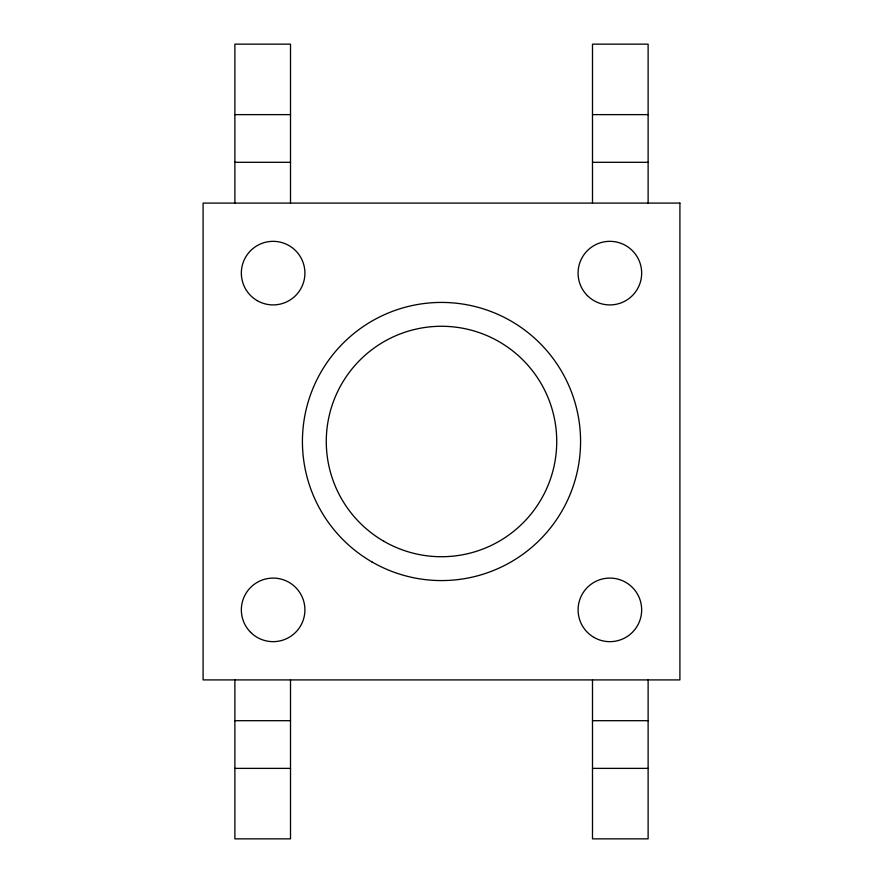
<?xml version="1.0" encoding="UTF-8"?>
<svg xmlns="http://www.w3.org/2000/svg" width="883" height="883" viewBox="0 0 883 883"><rect width="100%" height="100%" fill="white"/><g stroke="black" fill="none" stroke-linecap="round" stroke-linejoin="round"><path stroke-width="1.32" d="M234.878 114.624L290.507 114.624M592.493 114.624L648.122 114.624M234.878 162.306L290.507 162.306M592.493 162.306L648.122 162.306M234.878 720.694L290.507 720.694M592.493 720.694L648.122 720.694M234.878 768.376L290.507 768.376M592.493 768.376L648.122 768.376M648.122 203.09L648.122 44.15L592.493 44.15L592.493 203.09M648.122 679.91L648.122 838.85L592.493 838.85L592.493 679.91M290.507 203.09L290.507 44.15L234.878 44.15L234.878 203.09M290.507 679.91L290.507 838.85L234.878 838.85L234.878 679.91M679.91 203.09L203.09 203.09L203.09 679.91L679.91 679.91L679.91 203.09M371.964 561.941A139.072 139.072 0 0 0 580.572 441.5A139.072 139.072 0 0 0 371.964 321.059A139.072 139.072 0 0 0 371.964 561.941M587.394 295.606A31.788 31.788 0 0 0 640.583 281.357A31.788 31.788 0 0 0 601.643 242.417A31.788 31.788 0 0 0 587.394 295.606M257.229 300.65A31.788 31.788 0 0 0 304.911 273.123A31.788 31.788 0 0 0 257.229 245.595A31.788 31.788 0 0 0 257.229 300.65M250.651 632.349A31.788 31.788 0 0 0 303.829 618.1A31.788 31.788 0 0 0 264.9 579.171A31.788 31.788 0 0 0 250.651 632.349M593.983 637.405A31.788 31.788 0 0 0 641.665 609.877A31.788 31.788 0 0 0 593.983 582.35A31.788 31.788 0 0 0 593.983 637.405M383.884 541.29A115.232 115.232 0 0 0 556.731 441.5A115.232 115.232 0 0 0 383.884 341.71A115.232 115.232 0 0 0 383.884 541.29"/></g></svg>
